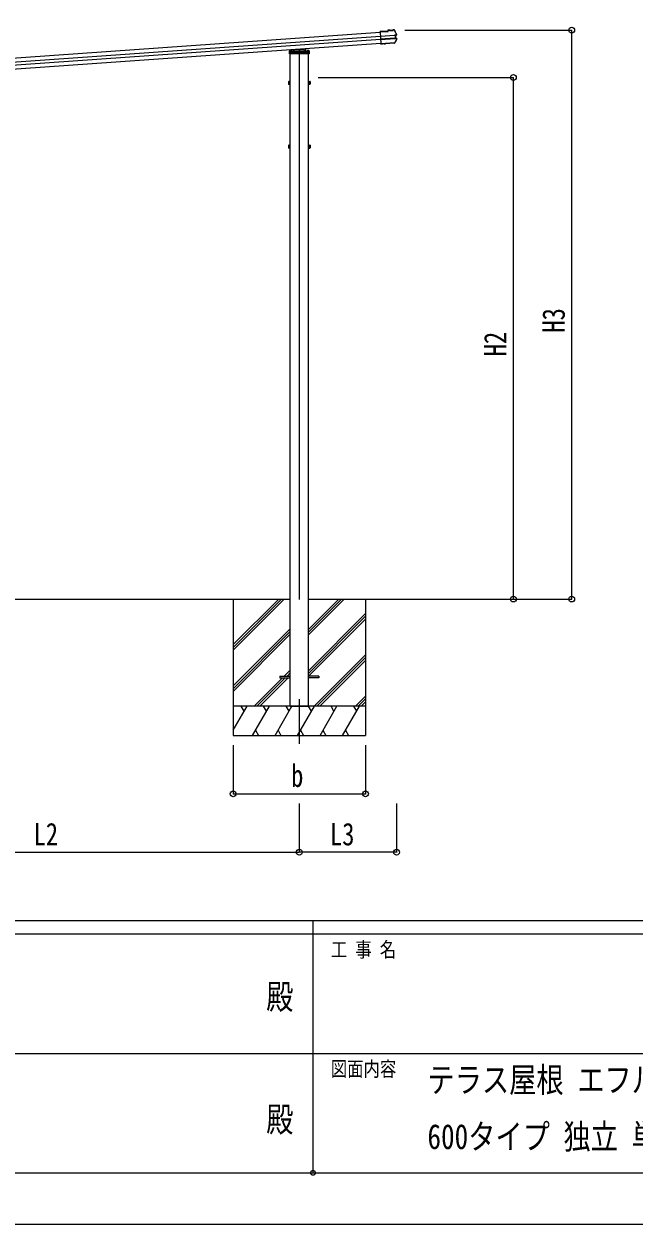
# Model space of a CAD drawing. Units: millimetres, scale not verified. Extents: x -14730 to 14718, y -10403 to 10400.
# Drawn here: x -1503 to 1633, y -10390 to -4228 of the extents above; entities that cross this region are included whole.
import ezdxf
from ezdxf.enums import TextEntityAlignment as Align

# ---------------------------------------------------------------- set-up
doc = ezdxf.new("R2010")
doc.units = ezdxf.units.MM
doc.header["$LTSCALE"] = 50
doc.header["$PDMODE"] = 32
doc.header["$PDSIZE"] = 25
for name, color, linetype in [('0-2_USER1', 3, 'Continuous'), ('0-4_YKK_12', 2, 'Continuous'), ('0-5_YKK_13', 4, 'Continuous'), ('0-6_YKK_A1', 4, 'Continuous'), ('0-7_YKK_D', 6, 'Continuous'), ('0-8_YKK_ZWAK', 7, 'Continuous')]:
    doc.layers.add(name, color=color, linetype=linetype)
doc.styles.add('ＭＳ ゴシック', font='')
doc.styles.get('ＭＳ ゴシック').set_extended_font_data('MS Gothic')

msp = doc.modelspace()

# ---------------------------------------------------------------- linework, layer by layer
at = {"layer": '0-4_YKK_12'}
for p, q in [((-87.45, -4357.24), (-87.45, -7183.7)), ((-87.45, -7695.07), (-87.45, -7924.07))]:
    msp.add_line(p, q, dxfattribs=at)
at = {"layer": '0-5_YKK_13'}
for p, q in [((367.06, -4264.82), (327.76, -4267.57)), ((327.86, -4269.07), (327.76, -4267.57)), ((327.86, -4269.07), (368.66, -4266.22)), ((327.91, -4269.8), (327.86, -4269.07)), ((327.98, -4270.76), (327.91, -4269.8)), ((327.98, -4270.76), (332.03, -4328.62)), ((329.35, -4290.36), (329.43, -4291.52)), ((329.43, -4291.52), (402.34, -4286.43)), ((402.43, -4287.66), (329.52, -4292.76)), ((403.4, -4301.53), (330.49, -4306.62)), ((330.58, -4307.86), (403.48, -4302.76)), ((379.62, -4259.53), (366.76, -4260.43)), ((366.76, -4260.43), (367.06, -4264.82)), ((379.73, -4261.03), (368.36, -4261.83)), ((368.66, -4266.22), (368.36, -4261.83)), ((368.36, -4261.83), (368.94, -4262.41)), ((369.38, -4266.84), (368.66, -4266.22)), ((379.74, -4261.06), (378.43, -4261.15)), ((378.43, -4261.15), (378.57, -4263.11)), ((378.57, -4263.11), (395.53, -4261.93)), ((379.73, -4261.03), (379.62, -4259.53)), ((379.62, -4259.53), (379.83, -4260.13)), ((379.73, -4261.03), (379.74, -4261.06)), ((379.74, -4261.06), (379.77, -4261.53)), ((394.12, -4260.52), (379.77, -4261.53)), ((383.95, -4261.23), (384.06, -4262.73)), ((390.04, -4262.31), (389.94, -4260.82)), ((393.87, -4259.15), (393.99, -4258.53)), ((399.16, -4258.17), (393.99, -4258.53)), ((394.12, -4260.52), (394.09, -4260.06)), ((395.53, -4261.93), (395.39, -4259.97)), ((403.83, -4286.32), (404.75, -4286.26)), ((404.2, -4287.65), (404.71, -4287.61)), ((404.38, -4302.64), (404.61, -4302.62)), ((410.66, -4284.67), (404.75, -4286.26)), ((404.75, -4286.26), (405.89, -4302.59)), ((404.98, -4302.65), (405.89, -4302.59)), ((405.66, -4301.25), (405.15, -4301.29)), ((405.41, -4287.45), (406.33, -4287.39)), ((405.89, -4302.59), (411.93, -4303.33)), ((406.38, -4301.32), (407.3, -4301.25)), ((-137.31, -4371.23), (-136.79, -4362.73)), ((-136.38, -4370.3), (-87.45, -4366.87)), ((-136.31, -4370.3), (-136.26, -4370.3)), ((-136.26, -4370.3), (-38.64, -4370.3)), ((-135.86, -4361.79), (-87.45, -4358.4)), ((-134.42, -4373.1), (-129.45, -4373.1)), ((-134.37, -4372.3), (-130.65, -4372.3)), ((-134.36, -4372.16), (-133.84, -4363.65)), ((-87.45, -4360.41), (-133.84, -4363.65)), ((-108.95, -4370.38), (-133.36, -4372.09)), ((-130.65, -4363.43), (-130.65, -4377.07)), ((-130.65, -4372.3), (-129.45, -4372.3)), ((-129.45, -4363.35), (-129.45, -4371.82)), ((-129.45, -4371.82), (-129.45, -4378.8)), ((-129.45, -4372.3), (-127.95, -4372.3)), ((-127.95, -4371.71), (-127.95, -4378.8)), ((-127.95, -4372.3), (-46.95, -4372.3)), ((-124.85, -4372.3), (-124.85, -4378.8)), ((-124.72, -4372.3), (-124.72, -4378.8)), ((-124.45, -4371.47), (-124.45, -4377.07)), ((-121.45, -4371.26), (-121.45, -4377.07)), ((-118.21, -4371.24), (-118.15, -4370.3)), ((-118.15, -4370.3), (-117.52, -4360.06)), ((-116.27, -4372.3), (-116.66, -4378.8)), ((-115.51, -4359.92), (-116.27, -4372.3)), ((-113.45, -4370.3), (-113.45, -4372.3)), ((-108.95, -4370.38), (-107.45, -4370.28)), ((-108.95, -4373.1), (-108.95, -4370.38)), ((-107.45, -4373.1), (-108.95, -4373.1)), ((-87.45, -4368.88), (-107.45, -4370.28)), ((-107.45, -4370.28), (-107.45, -4373.1)), ((-87.45, -4358.4), (-39.03, -4361.79)), ((-87.45, -4358.4), (-87.45, -4359.35)), ((-41.05, -4363.65), (-87.45, -4360.41)), ((-87.45, -4366.87), (-38.51, -4370.3)), ((-87.45, -4366.87), (-87.45, -4367.82)), ((-67.45, -4370.28), (-87.45, -4368.88)), ((-87.38, -4361.63), (-87.38, -4379.63)), ((-67.45, -4373.1), (-67.45, -4370.28)), ((-67.45, -4370.28), (-65.95, -4370.38)), ((-67.45, -4373.1), (-65.95, -4373.1)), ((-65.95, -4370.38), (-65.95, -4373.1)), ((-41.53, -4372.09), (-65.95, -4370.38)), ((-61.45, -4372.3), (-61.45, -4370.3)), ((-59.63, -4356.01), (-58.63, -4372.3)), ((-58.63, -4372.3), (-58.23, -4378.8)), ((-57.63, -4355.87), (-57.35, -4360.51)), ((-57.35, -4360.51), (-56.75, -4370.3)), ((-56.75, -4370.3), (-56.69, -4371.24)), ((-53.45, -4371.26), (-53.45, -4377.07)), ((-50.45, -4371.47), (-50.45, -4377.07)), ((-50.18, -4372.3), (-50.18, -4378.8)), ((-50.05, -4372.3), (-50.05, -4378.8)), ((-46.95, -4371.71), (-46.95, -4378.8)), ((-46.95, -4372.3), (-45.45, -4372.3)), ((-45.45, -4363.35), (-45.45, -4371.82)), ((-45.45, -4371.82), (-45.45, -4378.8)), ((-45.45, -4372.3), (-44.25, -4372.3)), ((-45.45, -4373.1), (-40.47, -4373.1)), ((-44.25, -4363.43), (-44.25, -4377.07)), ((-44.25, -4372.3), (-40.52, -4372.3)), ((-41.05, -4363.65), (-40.53, -4372.16)), ((-38.64, -4370.3), (-38.58, -4370.3)), ((-38.1, -4362.73), (-37.58, -4371.23)), ((332.13, -4330.06), (332.03, -4328.62)), ((332.13, -4330.06), (332.16, -4330.51)), ((339.64, -4329.99), (332.16, -4330.51)), ((348.92, -4329.34), (339.64, -4329.99)), ((339.72, -4331.09), (339.64, -4329.99)), ((339.75, -4331.49), (339.72, -4331.09)), ((348.92, -4329.34), (349.09, -4328.96)), ((349.02, -4330.84), (349.2, -4330.46)), ((349.09, -4328.96), (355.08, -4328.54)), ((349.09, -4328.96), (349.2, -4330.46)), ((349.2, -4330.46), (355.18, -4330.04)), ((355.08, -4328.54), (355.3, -4328.89)), ((402.37, -4325.6), (355.3, -4328.89)), ((355.3, -4328.89), (355.41, -4330.39)), ((401.55, -4327.17), (355.41, -4330.39)), ((-130.65, -4377.07), (-129.65, -4378.8)), ((-129.65, -4378.8), (-129.45, -4378.8)), ((-129.45, -4378.8), (-124.45, -4378.8)), ((-124.45, -4377.07), (-121.45, -4377.07)), ((-124.45, -4378.8), (-124.45, -4377.07)), ((-121.45, -4378.8), (-124.45, -4378.8)), ((-121.45, -4377.07), (-121.45, -4378.8)), ((-121.45, -4378.8), (-53.45, -4378.8)), ((-116.79, -4380.8), (-116.66, -4378.8)), ((-58.23, -4378.8), (-58.11, -4380.8)), ((-53.45, -4377.07), (-50.45, -4377.07)), ((-50.45, -4377.07), (-50.45, -4378.8)), ((-50.45, -4378.8), (-45.45, -4378.8)), ((-45.45, -4378.8), (-45.25, -4378.8)), ((-45.25, -4378.8), (-44.25, -4377.07)), ((-142.65, -4524.1), (-142.07, -4523.1)), ((-142.65, -4524.1), (-142.65, -4537.1)), ((-142.65, -4537.1), (-142.07, -4538.11)), ((-137.15, -4523.1), (-142.07, -4523.1)), ((-137.15, -4526.85), (-142.07, -4526.85)), ((-137.15, -4534.36), (-142.07, -4534.36)), ((-137.15, -4538.11), (-142.07, -4538.11)), ((-137.16, -4530.9), (-135.55, -4530.9)), ((-137.15, -4522.9), (-137.15, -4537.91)), ((-135.55, -4523.35), (-137.15, -4523.35)), ((-137.15, -4526.4), (-137.15, -4534.4)), ((-137.15, -4529.9), (-135.55, -4529.9)), ((-137.15, -4537.45), (-135.55, -4537.45)), ((-135.55, -4529.9), (-135.55, -4523.35)), ((-135.55, -4537.45), (-135.55, -4530.9)), ((-39.35, -4523.35), (-37.75, -4523.35)), ((-39.35, -4529.9), (-39.35, -4523.35)), ((-37.75, -4529.9), (-39.35, -4529.9)), ((-37.74, -4530.9), (-39.35, -4530.9)), ((-39.35, -4537.45), (-39.35, -4530.9)), ((-37.75, -4537.45), (-39.35, -4537.45)), ((-37.75, -4522.9), (-32.83, -4522.9)), ((-37.75, -4522.9), (-37.75, -4537.91)), ((-37.75, -4526.4), (-37.75, -4534.4)), ((-37.75, -4526.65), (-32.83, -4526.65)), ((-37.75, -4534.16), (-32.83, -4534.16)), ((-37.75, -4537.91), (-32.83, -4537.91)), ((-32.25, -4523.9), (-32.83, -4522.9)), ((-32.25, -4536.9), (-32.83, -4537.91)), ((-32.25, -4523.9), (-32.25, -4536.9)), ((-142.65, -4851.4), (-142.07, -4850.4)), ((-142.65, -4851.4), (-142.65, -4864.4)), ((-142.65, -4864.4), (-142.07, -4865.41)), ((-137.15, -4850.4), (-142.07, -4850.4)), ((-137.15, -4854.15), (-142.07, -4854.15)), ((-137.15, -4861.66), (-142.07, -4861.66)), ((-137.15, -4865.41), (-142.07, -4865.41)), ((-137.16, -4858.2), (-135.55, -4858.2)), ((-137.15, -4850.2), (-137.15, -4865.21)), ((-135.55, -4850.65), (-137.15, -4850.65)), ((-137.15, -4853.7), (-137.15, -4861.7)), ((-137.15, -4857.2), (-135.55, -4857.2)), ((-137.15, -4864.75), (-135.55, -4864.75)), ((-135.55, -4857.2), (-135.55, -4850.65)), ((-135.55, -4864.75), (-135.55, -4858.2)), ((-39.35, -4850.65), (-37.75, -4850.65)), ((-39.35, -4857.2), (-39.35, -4850.65)), ((-37.75, -4857.2), (-39.35, -4857.2)), ((-37.74, -4858.2), (-39.35, -4858.2)), ((-39.35, -4864.75), (-39.35, -4858.2)), ((-37.75, -4864.75), (-39.35, -4864.75)), ((-37.75, -4850.2), (-32.83, -4850.2)), ((-37.75, -4850.2), (-37.75, -4865.21)), ((-37.75, -4853.7), (-37.75, -4861.7)), ((-37.75, -4853.95), (-32.83, -4853.95)), ((-37.75, -4861.46), (-32.83, -4861.46)), ((-37.75, -4865.21), (-32.83, -4865.21)), ((-32.25, -4851.2), (-32.83, -4850.2)), ((-32.25, -4864.2), (-32.83, -4865.21)), ((-32.25, -4851.2), (-32.25, -4864.2)), ((-187.45, -7576.7), (-133.95, -7576.7)), ((12.55, -7576.7), (-40.95, -7576.7))]:
    msp.add_line(p, q, dxfattribs=at)
for points in [[(399.59, -4259.64), (394.09, -4260.03), (393.99, -4258.53)], [(395.39, -4259.97), (394.09, -4260.06), (394.09, -4260.03)], [(400.74, -4260.29), (406.26, -4271.52), (411.5, -4282.89)], [(412.93, -4305.2), (407.77, -4315.46), (402.37, -4325.6)], [(411.05, -4286.12), (406.33, -4287.39), (407.3, -4301.25), (412.11, -4301.84)], [(-38, -4380.8), (-136.9, -4380.8), (-137.9, -4380.8), (-137.31, -4371.23)], [(-133.36, -4372.09), (-134.36, -4372.16), (-134.89, -4380.8)], [(-40, -4380.8), (-40.53, -4372.16), (-41.53, -4372.09)], [(-37.58, -4371.23), (-37, -4380.8), (-38, -4380.8)], [(339.72, -4331.09), (332.24, -4331.62), (332.16, -4330.51)], [(339.75, -4331.49), (332.26, -4332.01), (332.24, -4331.62)], [(348.92, -4329.34), (349.02, -4330.84), (339.75, -4331.49)], [(355.08, -4328.54), (355.18, -4330.04), (355.41, -4330.39)], [(-50.45, -4378.8), (-53.45, -4378.8), (-53.45, -4377.07)], [(-187.45, -7576.7), (-187.45, -7585.7), (-133.95, -7585.7)], [(12.55, -7576.7), (12.55, -7585.7), (-40.95, -7585.7)]]:
    msp.add_lwpolyline(points, dxfattribs=at)
for points in [[(-133.95, -4538.9), (-133.95, -4521.9), (-135.55, -4521.9), (-135.55, -4538.9)], [(-40.95, -4538.9), (-40.95, -4521.9), (-39.35, -4521.9), (-39.35, -4538.9)], [(-133.95, -4866.2), (-133.95, -4849.2), (-135.55, -4849.2), (-135.55, -4866.2)], [(-40.95, -4866.2), (-40.95, -4849.2), (-39.35, -4849.2), (-39.35, -4866.2)]]:
    msp.add_lwpolyline(points, close=True, dxfattribs=at)
for centre, radius, start, end in [((399.39, -4261.35), 3.19, 26.86597, 94.02466), ((399.68, -4260.84), 1.2, 26.89869, 94.02902), ((-45.6, -4486.73), 502, 24.03393, 26.8619), ((-36.68, -4085.32), 502, 331.41438, 333.93986), ((410.32, -4283.42), 1.3, 285.12702, 24.10936), ((410.32, -4283.42), 2.8, 285, 24.03393), ((411.77, -4304.62), 1.3, 333.87402, 82.86161), ((411.77, -4304.62), 2.8, 333.93986, 83), ((-136.31, -4371.29), 1, 94, 176.5), ((-136.31, -4371.3), 1, 90, 176.5), ((-135.79, -4362.79), 1, 94, 176.5), ((-39.1, -4362.79), 1, 3.5, 86), ((-38.58, -4371.3), 1, 3.5, 90), ((-38.58, -4371.29), 1, 3.5, 86), ((401.33, -4323.98), 3.19, 273.987, 331.41712), ((-139.33, -4524.98), 3.32, 145.61575, 214.38425), ((-130.23, -4530.6), 12.42, 162.41205, 197.58795), ((-139.33, -4536.23), 3.32, 145.61575, 214.38425), ((-35.57, -4524.78), 3.32, 325.61575, 34.38425), ((-44.67, -4530.4), 12.42, 342.41205, 17.58795), ((-35.57, -4536.03), 3.32, 325.61575, 34.38425), ((-139.33, -4852.28), 3.32, 145.61575, 214.38425), ((-130.23, -4857.9), 12.42, 162.41205, 197.58795), ((-139.33, -4863.53), 3.32, 145.61575, 214.38425), ((-35.57, -4852.08), 3.32, 325.61575, 34.38425), ((-44.67, -4857.7), 12.42, 342.41205, 17.58795), ((-35.57, -4863.33), 3.32, 325.61575, 34.38425)]:
    msp.add_arc(centre, radius, start, end, dxfattribs=at)
for centre, major_axis, ratio, start_param, end_param in [((369.02, -4263.61), (-0.08, 1.2), 0.052408, 5.1044164, 6.2220988), ((358.2, -4455.59), (-34.91, 499.28), 0.052408, 5.0964197, 5.1044164), ((380.05, -4263.32), (-0.22, 3.19), 0.016053, 5.3122341, 6.2220988), ((394.1, -4262.34), (-0.22, 3.19), 0.016053, 0.0610865, 0.9709512), ((402.36, -4286.72), (1.5, 0.1), 0.19438, 0.8222243, 1.5707963), ((402.47, -4288.24), (2.99, 0.21), 0.19438, 0.9410649, 1.5707963), ((402.36, -4286.72), (1.48, 0.4), 0.014741, 0.0756738, 0.8193583), ((403.36, -4300.94), (2.99, 0.21), 0.19438, 4.712389, 5.3421204), ((403.46, -4302.47), (1.5, 0.1), 0.19438, 4.712389, 5.3570179), ((403.46, -4302.47), (1.52, -0.19), 0.014741, 5.567803, 6.2075115), ((402.47, -4288.24), (2.95, 0.79), 0.014741, 0.0756738, 0.7041788), ((403.36, -4300.94), (3.03, -0.37), 0.014741, 5.5790065, 6.2075115)]:
    msp.add_ellipse(centre, major_axis=major_axis, ratio=ratio, start_param=start_param, end_param=end_param, dxfattribs=at)
at = {"layer": '0-6_YKK_A1'}
for p, q in [((-3369.53, -4529.29), (327.98, -4270.76)), ((-3368.11, -4549.6), (329.4, -4291.07)), ((330.61, -4308.29), (-3366.9, -4566.84)), ((332.03, -4328.59), (-3365.48, -4587.15)), ((-133.95, -7181.2), (-133.95, -4380.3)), ((-40.95, -7181.2), (-40.95, -4380.3)), ((-2587.77, -7181.2), (-133.95, -7181.2)), ((-427.45, -7181.2), (-427.45, -7881.19)), ((-427.45, -7415.17), (-193.47, -7181.2)), ((-427.45, -7429.32), (-179.33, -7181.2)), ((-427.45, -7443.46), (-165.18, -7181.2)), ((-133.95, -7731.2), (-133.95, -7181.2)), ((-40.95, -7181.2), (966.06, -7181.2)), ((-40.95, -7365.33), (143.18, -7181.2)), ((-40.95, -7351.18), (129.04, -7181.2)), ((-40.95, -7337.04), (114.9, -7181.2)), ((252.55, -7181.2), (252.55, -7881.19)), ((-40.95, -7549.17), (252.55, -7255.67)), ((-40.95, -7563.31), (252.55, -7269.82)), ((-40.19, -7576.7), (252.55, -7283.96)), ((-427.45, -7627.3), (-133.95, -7333.81)), ((-427.45, -7641.45), (-133.95, -7347.95)), ((-427.45, -7655.59), (-133.95, -7362.09)), ((-10.84, -7731.2), (252.55, -7467.81)), ((3.3, -7731.2), (252.55, -7481.95)), ((17.45, -7731.2), (252.55, -7496.09)), ((-164.71, -7576.7), (-133.95, -7545.94)), ((-150.56, -7576.7), (-133.95, -7560.08)), ((-319.21, -7731.2), (-173.71, -7585.7)), ((-305.06, -7731.2), (-159.56, -7585.7)), ((-290.92, -7731.2), (-145.42, -7585.7)), ((201.29, -7731.2), (252.55, -7679.94)), ((215.44, -7731.2), (252.55, -7694.08)), ((-427.45, -7854.43), (-356.3, -7731.19)), ((252.55, -7731.2), (-427.45, -7731.2)), ((-371.3, -7757.18), (-386.3, -7731.19)), ((-327.43, -7881.19), (-240.83, -7731.19)), ((-255.83, -7757.18), (-270.83, -7731.2)), ((-211.96, -7881.19), (-125.36, -7731.2)), ((-140.36, -7757.18), (-155.36, -7731.19)), ((-96.49, -7881.19), (-9.89, -7731.2)), ((-24.89, -7757.18), (-39.89, -7731.19)), ((18.98, -7881.19), (105.58, -7731.2)), ((90.58, -7757.18), (75.58, -7731.19)), ((134.45, -7881.19), (221.05, -7731.2)), ((191.05, -7731.2), (206.05, -7757.18)), ((229.58, -7731.2), (252.55, -7708.22)), ((-427.45, -7881.19), (252.55, -7881.19)), ((-312.43, -7855.22), (-297.43, -7881.19)), ((-196.96, -7855.21), (-181.96, -7881.19)), ((-81.49, -7855.22), (-66.49, -7881.19)), ((33.98, -7855.22), (48.98, -7881.19)), ((149.45, -7855.22), (164.45, -7881.19))]:
    msp.add_line(p, q, dxfattribs=at)
msp.add_lwpolyline([(-133.95, -7731.2), (-40.95, -7731.2), (-40.95, -7181.2)], dxfattribs=at)
at = {"layer": '0-7_YKK_D'}
for p, q in [((454.54, -4260.06), (1313.55, -4260.06)), ((1312.55, -7181.2), (1312.55, -4260.06)), ((9.05, -4503.1), (1013.55, -4503.1)), ((1012.55, -7181.2), (1012.55, -4503.1)), ((967.06, -7181.2), (1013.55, -7181.2)), ((967.06, -7181.2), (1313.55, -7181.2)), ((-427.45, -7931.19), (-427.45, -8182.19)), ((252.55, -7931.19), (252.55, -8182.19)), ((-427.45, -8181.19), (252.55, -8181.19)), ((-87.45, -8231.19), (-87.45, -8482.19)), ((-87.45, -8231.19), (-87.45, -8482.19)), ((412.55, -8231.19), (412.55, -8482.19)), ((-2634.27, -8481.19), (-87.45, -8481.19)), ((412.55, -8481.19), (-87.45, -8481.19))]:
    msp.add_line(p, q, dxfattribs=at)
for centre in [(1312.55, -4260.06), (1012.55, -4503.1), (1012.55, -7181.2), (1312.55, -7181.2), (-427.45, -8181.19), (252.55, -8181.19), (-87.45, -8481.19), (-87.45, -8481.19), (412.55, -8481.19)]:
    msp.add_circle(centre, 14.88, dxfattribs=at)
at = {"layer": '0-8_YKK_ZWAK'}
for p, q in [((13632.57, -8832.7), (-13667.43, -8832.7)), ((-17.43, -8832.7), (-17.43, -10127.7)), ((-17.43, -8902.7), (-4567.43, -8902.7)), ((4532.57, -8902.7), (-17.43, -8902.7)), ((-4541.18, -9515.2), (-17.43, -9515.2)), ((-17.43, -9515.2), (4532.57, -9515.2)), ((-4567.43, -10127.7), (-17.43, -10127.7)), ((-17.43, -10127.7), (4532.57, -10127.7))]:
    msp.add_line(p, q, dxfattribs=at)
msp.add_lwpolyline([(-14717.5, -10390.2), (14717.5, -10390.2), (14717.5, 10399.8), (-14717.5, 10399.8)], close=True, dxfattribs=at)
msp.add_point((-17.43, -10127.7), dxfattribs=at)

# ---------------------------------------------------------------- texts
at = {"layer": '0-2_USER1', "style": 'ＭＳ ゴシック', "width": 0.8}
for s, p in [('テラス屋根 エフルージュ FIRST 大型テラス', (571.05, -9752.3)), ('600タイプ 独立 単体セット 納まり図', (571.05, -10043.97))]:
    msp.add_text(s, height=128.3, dxfattribs=at).set_placement(p, align=Align.BOTTOM_LEFT)
at = {"layer": '0-7_YKK_D', "style": 'ＭＳ ゴシック', "width": 0.8}
for s, p in [('H3', (1311.75, -5813.03)), ('H2', (1011.75, -5934.55))]:
    msp.add_text(s, height=115.5, rotation=90, dxfattribs=at).set_placement(p, align=Align.BOTTOM_LEFT)
for s, p in [('b', (-129.45, -8180.39)), ('L2', (-1453.26, -8480.39)), ('L3', (70.15, -8480.39))]:
    msp.add_text(s, height=115.5, dxfattribs=at).set_placement(p, align=Align.BOTTOM_LEFT)
at = {"layer": '0-8_YKK_ZWAK', "style": 'ＭＳ ゴシック', "width": 0.8}
for s, height, p in [('工 事 名', 76.98, (74.44, -9042.7)), ('殿', 128.3, (-257.83, -9325.62)), ('図面内容', 76.98, (74.44, -9655.2)), ('殿', 128.3, (-257.83, -9955.62))]:
    msp.add_text(s, height=height, dxfattribs=at).set_placement(p, align=Align.BOTTOM_LEFT)

doc.saveas('drawing.dxf')
